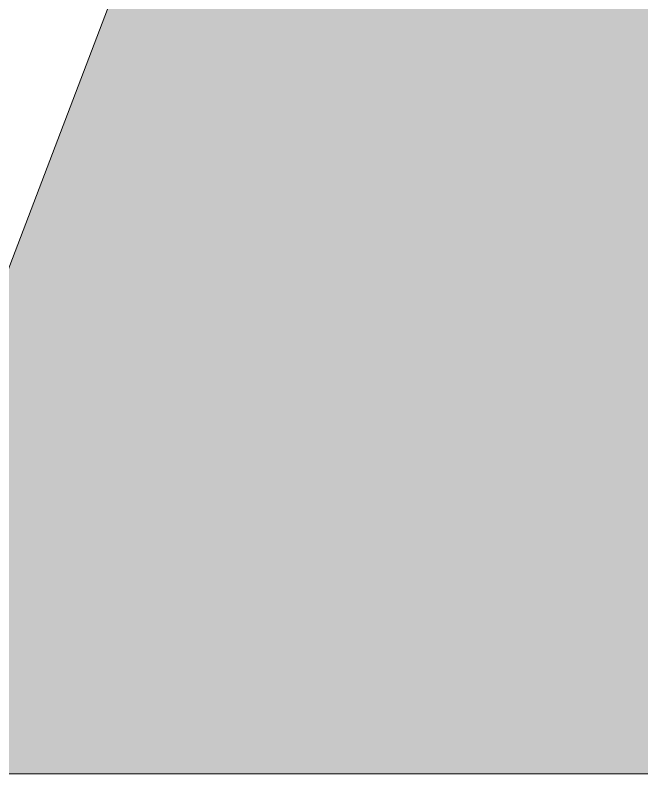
# Model space of a CAD drawing. Header units: metres. Extents: x -6 to 1255, y -2 to 532.
# Drawn here: x 766.32 to 774.14, y 0 to 9.46 of the extents above; entities that cross this region are included whole.
import ezdxf

# ---------------------------------------------------------------- set-up
doc = ezdxf.new("R2010")
doc.units = ezdxf.units.M
doc.header["$MEASUREMENT"] = 0
for name, color, linetype, lineweight, true_color in [('TPX_BUILDINGS', 7, 'CONTINUOUS', 0, 0x000000), ('TPX_BUILDINGS_HATCH', 7, 'CONTINUOUS', 0, 0xf0f0f0), ('TPX_CADASTRES', 7, 'CONTINUOUS', 0, 0x646464), ('TPX_FRAME_PROJECT', 7, 'CONTINUOUS', 0, 0x000000)]:
    doc.layers.add(name, color=color, linetype=linetype, lineweight=lineweight, true_color=true_color)

msp = doc.modelspace()

# ---------------------------------------------------------------- hatches: boundary and pattern name
at = {"layer": 'TPX_BUILDINGS_HATCH'}
msp.add_hatch(color=256, dxfattribs=at).paths.add_polyline_path([(767.9372, 10.7648), (763.8306, 0), (802.8721, 0), (804.5372, 3.5743), (798.7872, 3.6543), (798.6972, 0.1943), (792.0472, 0.2443), (792.2172, 3.7243), (785.4072, 3.8043), (785.2572, 1.8843), (780.9172, 1.9343), (780.9972, 5.9343), (785.5672, 5.7543), (785.8172, 8.8843), (785.9472, 10.3843), (770.8372, 10.7048), (767.9372, 10.7648)])

# ---------------------------------------------------------------- linework, layer by layer
at = {"layer": 'TPX_BUILDINGS', "elevation": 0.0421}
msp.add_lwpolyline([(767.9372, 10.7648), (763.8306, 0), (802.8721, 0), (804.5372, 3.5743), (798.7872, 3.6543), (798.6972, 0.1943), (792.0472, 0.2443), (792.2172, 3.7243), (785.4072, 3.8043), (785.2572, 1.8843), (780.9172, 1.9343), (780.9972, 5.9343), (785.5672, 5.7543), (785.8172, 8.8843), (785.9472, 10.3843), (770.8372, 10.7048)], close=True, dxfattribs=at)
at = {"layer": 'TPX_CADASTRES', "elevation": 0.0241}
msp.add_lwpolyline([(767.9372, 10.7651), (763.8305, 0), (802.872, 0), (804.5372, 3.5746), (798.7872, 3.6546), (792.2172, 3.7246), (785.4072, 3.8046), (785.5672, 5.7546), (785.8172, 8.8846), (785.9472, 10.3846), (770.8372, 10.7051)], close=True, dxfattribs=at)
at = {"layer": 'TPX_FRAME_PROJECT', "elevation": 0.0001}
msp.add_lwpolyline([(0, 0), (1250.8875, 0), (1250.8875, 529.6442), (0, 529.6442)], close=True, dxfattribs=at)

doc.saveas('drawing.dxf')
